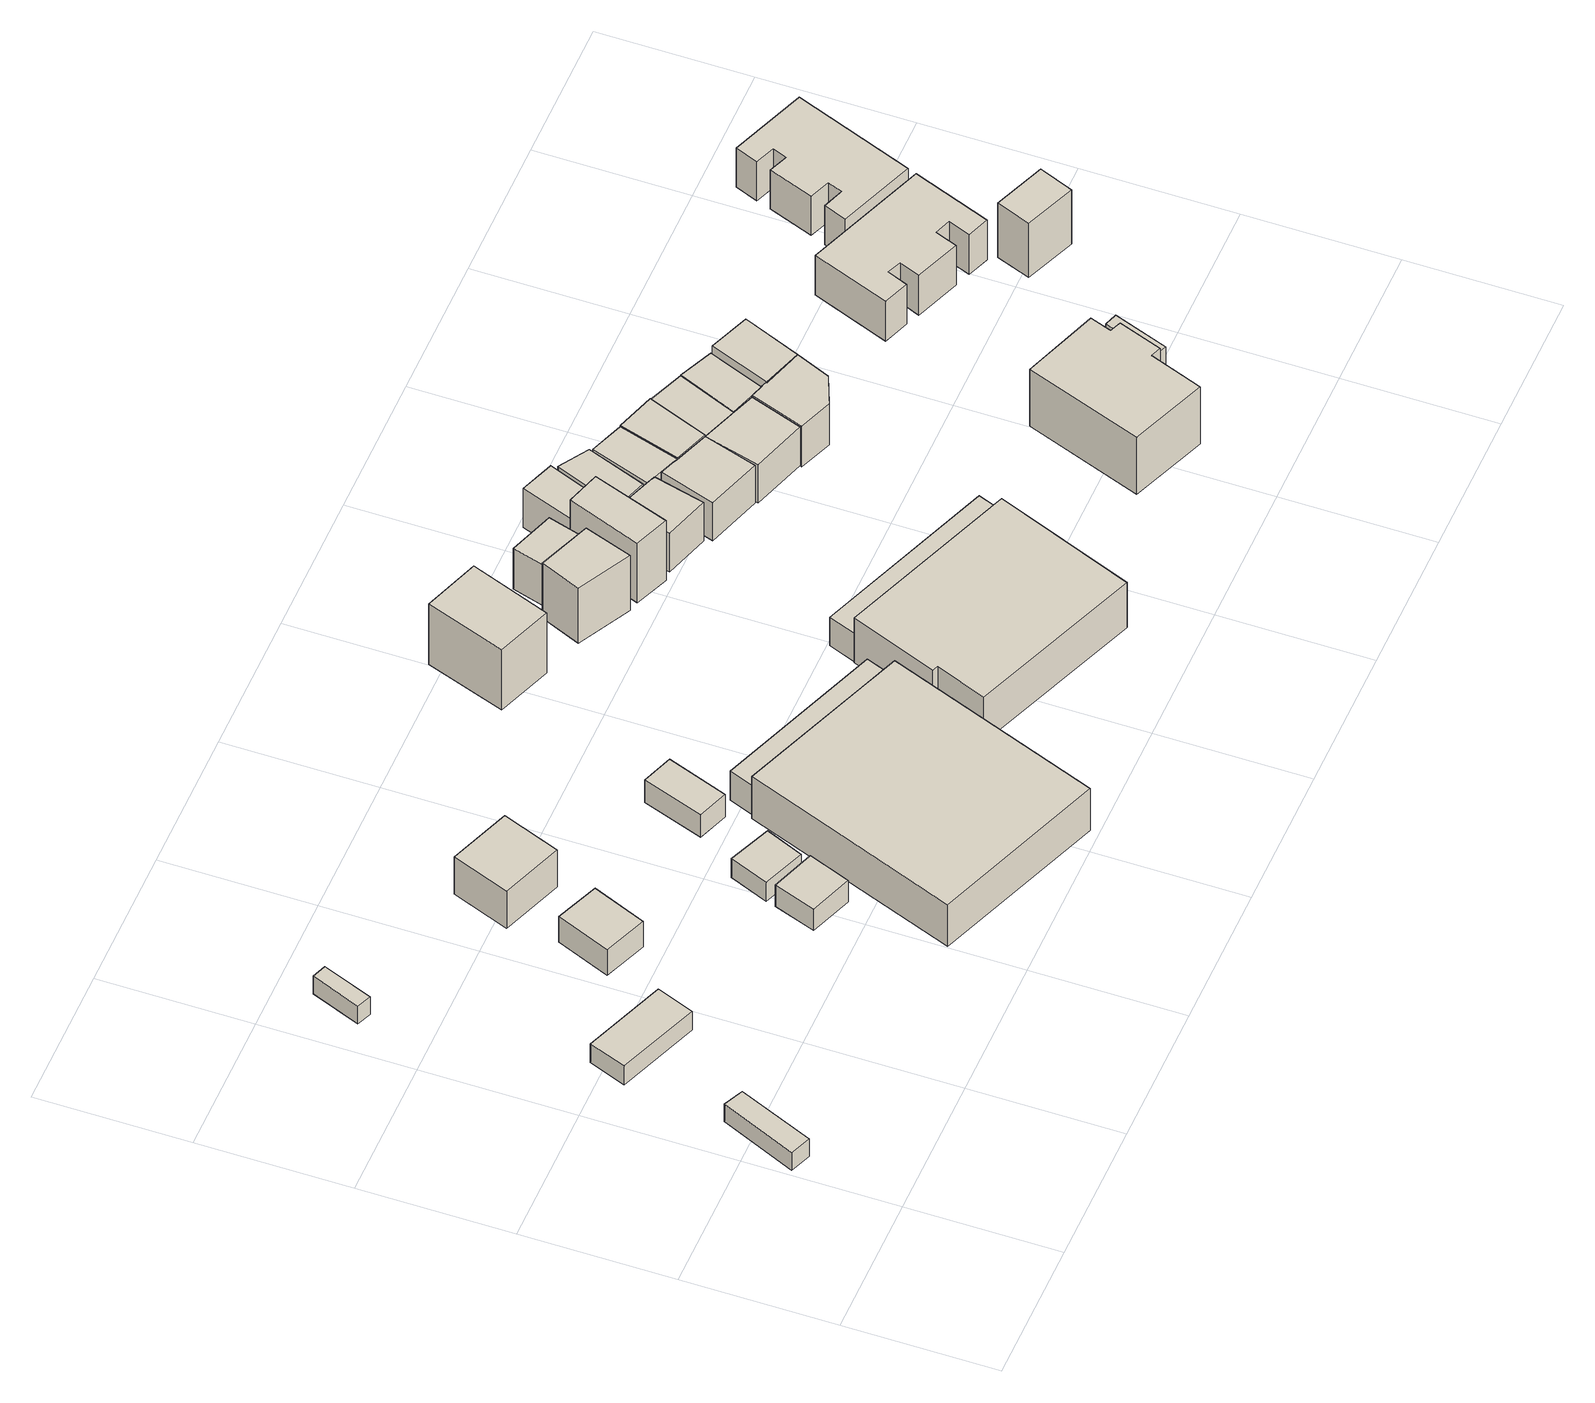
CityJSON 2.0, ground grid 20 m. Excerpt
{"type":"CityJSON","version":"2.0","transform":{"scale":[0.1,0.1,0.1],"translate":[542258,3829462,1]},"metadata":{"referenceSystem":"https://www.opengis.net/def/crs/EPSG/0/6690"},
"CityObjects":{
"building1":{"type":"Building","attributes":{"class":"3003","BuildingDetailAttribute.specifiedBuildingCoverageRate":0.6,"BuildingDetailAttribute.surveyYear":2017,"BuildingRiverFloodingRiskAttribute.description":"2","BuildingRiverFloodingRiskAttribute.rank":"2","BuildingRiverFloodingRiskAttribute.depth":1.01,"BuildingRiverFloodingRiskAttribute.adminType":"1","BuildingRiverFloodingRiskAttribute.scale":"1","BuildingRiverFloodingRiskAttribute.duration":49.3,"BuildingTsunamiRiskAttribute.description":"1","BuildingTsunamiRiskAttribute.rank":"1","BuildingTsunamiRiskAttribute.depth":0.39,"BuildingHighTideRiskAttribute.description":"1","BuildingHighTideRiskAttribute.rank":"3","BuildingHighTideRiskAttribute.depth":3.99,"BuildingIDAttribute.prefecture":"27","BuildingIDAttribute.city":"27125"},"geometry":[{"type":"Solid","lod":"1","boundaries":[[[[0,1,2,3]],[[2,4,5,3]],[[1,6,4,2]],[[0,7,6,1]],[[3,5,7,0]],[[4,6,7,5]]]]}]},
"building2":{"type":"Building","attributes":{"class":"3003","measuredHeight":3.2,"BuildingDetailAttribute.specifiedBuildingCoverageRate":0.6,"BuildingDetailAttribute.surveyYear":2017,"BuildingRiverFloodingRiskAttribute.description":"2","BuildingRiverFloodingRiskAttribute.rank":"2","BuildingRiverFloodingRiskAttribute.depth":1.02,"BuildingRiverFloodingRiskAttribute.adminType":"1","BuildingRiverFloodingRiskAttribute.scale":"1","BuildingRiverFloodingRiskAttribute.duration":51.95,"BuildingTsunamiRiskAttribute.description":"1","BuildingTsunamiRiskAttribute.rank":"2","BuildingTsunamiRiskAttribute.depth":0.5,"BuildingHighTideRiskAttribute.description":"1","BuildingHighTideRiskAttribute.rank":"3","BuildingHighTideRiskAttribute.depth":4.14,"BuildingIDAttribute.prefecture":"27","BuildingIDAttribute.city":"27125"},"geometry":[{"type":"Solid","lod":"1","boundaries":[[[[8,9,10,11]],[[10,12,13,11]],[[9,14,12,10]],[[8,15,14,9]],[[11,13,15,8]],[[12,14,15,13]]]]}]},
"building3":{"type":"Building","attributes":{"class":"3001","BuildingDetailAttribute.specifiedBuildingCoverageRate":0.6,"BuildingDetailAttribute.surveyYear":2017,"BuildingRiverFloodingRiskAttribute.description":"2","BuildingRiverFloodingRiskAttribute.rank":"2","BuildingRiverFloodingRiskAttribute.depth":1.21,"BuildingRiverFloodingRiskAttribute.adminType":"1","BuildingRiverFloodingRiskAttribute.scale":"1","BuildingRiverFloodingRiskAttribute.duration":70.08,"BuildingTsunamiRiskAttribute.description":"1","BuildingTsunamiRiskAttribute.rank":"2","BuildingTsunamiRiskAttribute.depth":0.98,"BuildingHighTideRiskAttribute.description":"1","BuildingHighTideRiskAttribute.rank":"3","BuildingHighTideRiskAttribute.depth":4.62,"BuildingIDAttribute.prefecture":"27","BuildingIDAttribute.city":"27125"},"geometry":[{"type":"Solid","lod":"1","boundaries":[[[[16,17,18,19]],[[18,20,21,19]],[[17,22,20,18]],[[16,23,22,17]],[[19,21,23,16]],[[20,22,23,21]]]]}]},
"building4":{"type":"Building","attributes":{"class":"3001","measuredHeight":4.3,"BuildingDetailAttribute.specifiedBuildingCoverageRate":0.6,"BuildingDetailAttribute.surveyYear":2017,"BuildingRiverFloodingRiskAttribute.description":"2","BuildingRiverFloodingRiskAttribute.rank":"2","BuildingRiverFloodingRiskAttribute.depth":1.12,"BuildingRiverFloodingRiskAttribute.adminType":"1","BuildingRiverFloodingRiskAttribute.scale":"1","BuildingRiverFloodingRiskAttribute.duration":51.95,"BuildingTsunamiRiskAttribute.description":"1","BuildingTsunamiRiskAttribute.rank":"2","BuildingTsunamiRiskAttribute.depth":0.67,"BuildingHighTideRiskAttribute.description":"1","BuildingHighTideRiskAttribute.rank":"3","BuildingHighTideRiskAttribute.depth":4.35,"BuildingIDAttribute.prefecture":"27","BuildingIDAttribute.city":"27125"},"geometry":[{"type":"Solid","lod":"1","boundaries":[[[[24,25,26,27]],[[26,28,29,27]],[[25,30,28,26]],[[24,31,30,25]],[[27,29,31,24]],[[28,30,31,29]]]]}]},
"building5":{"type":"Building","attributes":{"計測周辺長":34.59,"1/2500図郭":94,"区名":"住之江区","町丁目名称":"新北島８丁目","街区番号":2,"class":"3001","usage":"431","measuredHeight":6.4,"storeysAboveGround":2,"BuildingDetailAttribute.buildingRoofEdgeArea":74.61,"BuildingDetailAttribute.buildingStructureType":"610","BuildingDetailAttribute.buildingStructureOrgType":"2","BuildingDetailAttribute.detailedUsage":"1740","BuildingDetailAttribute.specifiedBuildingCoverageRate":0.6,"BuildingDetailAttribute.surveyYear":2017,"BuildingRiverFloodingRiskAttribute.description":"2","BuildingRiverFloodingRiskAttribute.rank":"2","BuildingRiverFloodingRiskAttribute.depth":1.11,"BuildingRiverFloodingRiskAttribute.adminType":"1","BuildingRiverFloodingRiskAttribute.scale":"1","BuildingRiverFloodingRiskAttribute.duration":70.08,"BuildingTsunamiRiskAttribute.description":"1","BuildingTsunamiRiskAttribute.rank":"2","BuildingTsunamiRiskAttribute.depth":0.99,"BuildingHighTideRiskAttribute.description":"1","BuildingHighTideRiskAttribute.rank":"3","BuildingHighTideRiskAttribute.depth":4.67,"BuildingIDAttribute.prefecture":"27","BuildingIDAttribute.city":"27125"},"geometry":[{"type":"Solid","lod":"1","boundaries":[[[[32,33,34,35]],[[34,36,37,35]],[[33,38,36,34]],[[32,39,38,33]],[[35,37,39,32]],[[36,38,39,37]]]]}]},
"building6":{"type":"Building","attributes":{"class":"3001","measuredHeight":3.6,"BuildingDetailAttribute.specifiedBuildingCoverageRate":0.6,"BuildingDetailAttribute.surveyYear":2017,"BuildingRiverFloodingRiskAttribute.description":"2","BuildingRiverFloodingRiskAttribute.rank":"2","BuildingRiverFloodingRiskAttribute.depth":0.941,"BuildingRiverFloodingRiskAttribute.adminType":"1","BuildingRiverFloodingRiskAttribute.scale":"1","BuildingRiverFloodingRiskAttribute.duration":48.25,"BuildingTsunamiRiskAttribute.description":"1","BuildingTsunamiRiskAttribute.rank":"1","BuildingTsunamiRiskAttribute.depth":0.36,"BuildingHighTideRiskAttribute.description":"1","BuildingHighTideRiskAttribute.rank":"3","BuildingHighTideRiskAttribute.depth":4.09,"BuildingIDAttribute.prefecture":"27","BuildingIDAttribute.city":"27125"},"geometry":[{"type":"Solid","lod":"1","boundaries":[[[[40,41,42,43]],[[42,44,45,43]],[[41,46,44,42]],[[40,47,46,41]],[[43,45,47,40]],[[44,46,47,45]]]]}]},
"building7":{"type":"Building","attributes":{"class":"3001","measuredHeight":3.2,"BuildingDetailAttribute.specifiedBuildingCoverageRate":0.6,"BuildingDetailAttribute.surveyYear":2017,"BuildingRiverFloodingRiskAttribute.description":"2","BuildingRiverFloodingRiskAttribute.rank":"2","BuildingRiverFloodingRiskAttribute.depth":0.941,"BuildingRiverFloodingRiskAttribute.adminType":"1","BuildingRiverFloodingRiskAttribute.scale":"1","BuildingRiverFloodingRiskAttribute.duration":48.25,"BuildingTsunamiRiskAttribute.description":"1","BuildingTsunamiRiskAttribute.rank":"2","BuildingTsunamiRiskAttribute.depth":0.51,"BuildingHighTideRiskAttribute.description":"1","BuildingHighTideRiskAttribute.rank":"3","BuildingHighTideRiskAttribute.depth":4.23,"BuildingIDAttribute.prefecture":"27","BuildingIDAttribute.city":"27125"},"geometry":[{"type":"Solid","lod":"1","boundaries":[[[[48,49,50,51]],[[50,52,53,51]],[[49,54,52,50]],[[48,55,54,49]],[[51,53,55,48]],[[52,54,55,53]]]]}]},
"building8":{"type":"Building","attributes":{"class":"3001","measuredHeight":7.2,"BuildingDetailAttribute.specifiedBuildingCoverageRate":0.6,"BuildingDetailAttribute.surveyYear":2017,"BuildingRiverFloodingRiskAttribute.description":"2","BuildingRiverFloodingRiskAttribute.rank":"2","BuildingRiverFloodingRiskAttribute.depth":1.04,"BuildingRiverFloodingRiskAttribute.adminType":"1","BuildingRiverFloodingRiskAttribute.scale":"1","BuildingRiverFloodingRiskAttribute.duration":48.25,"BuildingTsunamiRiskAttribute.description":"1","BuildingTsunamiRiskAttribute.rank":"2","BuildingTsunamiRiskAttribute.depth":0.61,"BuildingHighTideRiskAttribute.description":"1","BuildingHighTideRiskAttribute.rank":"3","BuildingHighTideRiskAttribute.depth":4.35,"BuildingIDAttribute.prefecture":"27","BuildingIDAttribute.city":"27125"},"geometry":[{"type":"Solid","lod":"1","boundaries":[[[[56,57,58,59,60,61]],[[60,62,63,61]],[[59,64,62,60]],[[58,65,64,59]],[[57,66,65,58]],[[56,67,66,57]],[[61,63,67,56]],[[62,64,65,66,67,63]]]]}]},
"building9":{"type":"Building","attributes":{"計測周辺長":27.54,"1/2500図郭":94,"区名":"住之江区","町丁目名称":"新北島８丁目","街区番号":2,"class":"3001","usage":"431","measuredHeight":3.8,"storeysAboveGround":1,"BuildingDetailAttribute.buildingRoofEdgeArea":44.25,"BuildingDetailAttribute.buildingStructureType":"610","BuildingDetailAttribute.buildingStructureOrgType":"2","BuildingDetailAttribute.detailedUsage":"1740","BuildingDetailAttribute.specifiedBuildingCoverageRate":0.6,"BuildingDetailAttribute.surveyYear":2017,"BuildingRiverFloodingRiskAttribute.description":"2","BuildingRiverFloodingRiskAttribute.rank":"2","BuildingRiverFloodingRiskAttribute.depth":1.05,"BuildingRiverFloodingRiskAttribute.adminType":"1","BuildingRiverFloodingRiskAttribute.scale":"1","BuildingRiverFloodingRiskAttribute.duration":55.45,"BuildingTsunamiRiskAttribute.description":"1","BuildingTsunamiRiskAttribute.rank":"2","BuildingTsunamiRiskAttribute.depth":0.56,"BuildingHighTideRiskAttribute.description":"1","BuildingHighTideRiskAttribute.rank":"3","BuildingHighTideRiskAttribute.depth":4.29,"BuildingIDAttribute.prefecture":"27","BuildingIDAttribute.city":"27125"},"geometry":[{"type":"Solid","lod":"1","boundaries":[[[[68,69,70,71]],[[70,72,73,71]],[[69,74,72,70]],[[68,75,74,69]],[[71,73,75,68]],[[72,74,75,73]]]]}]},
"building10":{"type":"Building","attributes":{"計測周辺長":55.35,"1/2500図郭":94,"区名":"住之江区","町丁目名称":"新北島８丁目","街区番号":2,"class":"3003","usage":"454","measuredHeight":5,"BuildingDetailAttribute.buildingRoofEdgeArea":92.56,"BuildingDetailAttribute.detailedUsage":"1920","BuildingDetailAttribute.specifiedBuildingCoverageRate":0.6,"BuildingDetailAttribute.surveyYear":2017,"BuildingRiverFloodingRiskAttribute.description":"2","BuildingRiverFloodingRiskAttribute.rank":"2","BuildingRiverFloodingRiskAttribute.depth":1.17,"BuildingRiverFloodingRiskAttribute.adminType":"1","BuildingRiverFloodingRiskAttribute.scale":"1","BuildingRiverFloodingRiskAttribute.duration":54.42,"BuildingTsunamiRiskAttribute.description":"1","BuildingTsunamiRiskAttribute.rank":"2","BuildingTsunamiRiskAttribute.depth":0.7,"BuildingHighTideRiskAttribute.description":"1","BuildingHighTideRiskAttribute.rank":"3","BuildingHighTideRiskAttribute.depth":4.45,"BuildingIDAttribute.prefecture":"27","BuildingIDAttribute.city":"27125"},"geometry":[{"type":"Solid","lod":"1","boundaries":[[[[76,77,78,79,80]],[[79,81,82,80]],[[78,83,81,79]],[[77,84,83,78]],[[76,85,84,77]],[[80,82,85,76]],[[81,83,84,85,82]]]]}]},
"building11":{"type":"Building","attributes":{"計測周辺長":38.13,"1/2500図郭":94,"区名":"住之江区","町丁目名称":"新北島８丁目","街区番号":1,"class":"3001","usage":"413","measuredHeight":10.2,"storeysAboveGround":3,"BuildingDetailAttribute.buildingRoofEdgeArea":88.09,"BuildingDetailAttribute.buildingStructureType":"610","BuildingDetailAttribute.buildingStructureOrgType":"2","BuildingDetailAttribute.detailedUsage":"1150","BuildingDetailAttribute.specifiedBuildingCoverageRate":0.6,"BuildingDetailAttribute.surveyYear":2017,"BuildingRiverFloodingRiskAttribute.description":"2","BuildingRiverFloodingRiskAttribute.rank":"2","BuildingRiverFloodingRiskAttribute.depth":1.55,"BuildingRiverFloodingRiskAttribute.adminType":"1","BuildingRiverFloodingRiskAttribute.scale":"1","BuildingRiverFloodingRiskAttribute.duration":68,"BuildingTsunamiRiskAttribute.description":"1","BuildingTsunamiRiskAttribute.rank":"2","BuildingTsunamiRiskAttribute.depth":1.08,"BuildingHighTideRiskAttribute.description":"1","BuildingHighTideRiskAttribute.rank":"3","BuildingHighTideRiskAttribute.depth":4.81,"BuildingIDAttribute.prefecture":"27","BuildingIDAttribute.city":"27125"},"geometry":[{"type":"Solid","lod":"1","boundaries":[[[[86,87,88,89]],[[88,90,91,89]],[[87,92,90,88]],[[86,93,92,87]],[[89,91,93,86]],[[90,92,93,91]]]]}]},
"building12":{"type":"Building","attributes":{"class":"3001","measuredHeight":7.6,"BuildingDetailAttribute.specifiedBuildingCoverageRate":0.6,"BuildingDetailAttribute.surveyYear":2017,"BuildingRiverFloodingRiskAttribute.description":"2","BuildingRiverFloodingRiskAttribute.rank":"2","BuildingRiverFloodingRiskAttribute.depth":1.07,"BuildingRiverFloodingRiskAttribute.adminType":"1","BuildingRiverFloodingRiskAttribute.scale":"1","BuildingRiverFloodingRiskAttribute.duration":54.42,"BuildingTsunamiRiskAttribute.description":"1","BuildingTsunamiRiskAttribute.rank":"2","BuildingTsunamiRiskAttribute.depth":0.53,"BuildingHighTideRiskAttribute.description":"1","BuildingHighTideRiskAttribute.rank":"3","BuildingHighTideRiskAttribute.depth":4.33,"BuildingIDAttribute.prefecture":"27","BuildingIDAttribute.city":"27125"},"geometry":[{"type":"Solid","lod":"1","boundaries":[[[[94,95,96,97,98,99]],[[98,100,101,99]],[[97,102,100,98]],[[96,103,102,97]],[[95,104,103,96]],[[94,105,104,95]],[[99,101,105,94]],[[100,102,103,104,105,101]]]]}]},
"building13":{"type":"Building","attributes":{"計測周辺長":27.82,"1/2500図郭":94,"区名":"住之江区","町丁目名称":"新北島８丁目","街区番号":1,"class":"3001","usage":"413","measuredHeight":9.3,"storeysAboveGround":2,"BuildingDetailAttribute.buildingRoofEdgeArea":47.56,"BuildingDetailAttribute.buildingStructureType":"601","BuildingDetailAttribute.buildingStructureOrgType":"1","BuildingDetailAttribute.detailedUsage":"1150","BuildingDetailAttribute.specifiedBuildingCoverageRate":0.6,"BuildingDetailAttribute.surveyYear":2017,"BuildingRiverFloodingRiskAttribute.description":"2","BuildingRiverFloodingRiskAttribute.rank":"2","BuildingRiverFloodingRiskAttribute.depth":1.55,"BuildingRiverFloodingRiskAttribute.adminType":"1","BuildingRiverFloodingRiskAttribute.scale":"1","BuildingRiverFloodingRiskAttribute.duration":68,"BuildingTsunamiRiskAttribute.description":"1","BuildingTsunamiRiskAttribute.rank":"2","BuildingTsunamiRiskAttribute.depth":1.02,"BuildingHighTideRiskAttribute.description":"1","BuildingHighTideRiskAttribute.rank":"3","BuildingHighTideRiskAttribute.depth":4.77,"BuildingIDAttribute.prefecture":"27","BuildingIDAttribute.city":"27125"},"geometry":[{"type":"Solid","lod":"1","boundaries":[[[[106,107,108,109]],[[108,110,111,109]],[[107,112,110,108]],[[106,113,112,107]],[[109,111,113,106]],[[110,112,113,111]]]]}]},
"building14":{"type":"Building","attributes":{"計測周辺長":22.78,"1/2500図郭":94,"区名":"住之江区","町丁目名称":"新北島８丁目","街区番号":1,"class":"3001","usage":"411","measuredHeight":6.9,"storeysAboveGround":2,"BuildingDetailAttribute.buildingRoofEdgeArea":31.88,"BuildingDetailAttribute.buildingStructureType":"601","BuildingDetailAttribute.buildingStructureOrgType":"1","BuildingDetailAttribute.detailedUsage":"1110","BuildingDetailAttribute.specifiedBuildingCoverageRate":0.6,"BuildingDetailAttribute.surveyYear":2017,"BuildingRiverFloodingRiskAttribute.description":"2","BuildingRiverFloodingRiskAttribute.rank":"2","BuildingRiverFloodingRiskAttribute.depth":1.25,"BuildingRiverFloodingRiskAttribute.adminType":"1","BuildingRiverFloodingRiskAttribute.scale":"1","BuildingRiverFloodingRiskAttribute.duration":68,"BuildingTsunamiRiskAttribute.description":"1","BuildingTsunamiRiskAttribute.rank":"2","BuildingTsunamiRiskAttribute.depth":0.87,"BuildingHighTideRiskAttribute.description":"1","BuildingHighTideRiskAttribute.rank":"3","BuildingHighTideRiskAttribute.depth":4.62,"BuildingIDAttribute.prefecture":"27","BuildingIDAttribute.city":"27125"},"geometry":[{"type":"Solid","lod":"1","boundaries":[[[[114,115,116,117]],[[116,118,119,117]],[[115,120,118,116]],[[114,121,120,115]],[[117,119,121,114]],[[118,120,121,119]]]]}]},
"building15":{"type":"Building","attributes":{"class":"3003","measuredHeight":4.8,"BuildingDetailAttribute.specifiedBuildingCoverageRate":0.6,"BuildingDetailAttribute.surveyYear":2017,"BuildingRiverFloodingRiskAttribute.description":"2","BuildingRiverFloodingRiskAttribute.rank":"2","BuildingRiverFloodingRiskAttribute.depth":1.68,"BuildingRiverFloodingRiskAttribute.adminType":"1","BuildingRiverFloodingRiskAttribute.scale":"1","BuildingRiverFloodingRiskAttribute.duration":74.35,"BuildingTsunamiRiskAttribute.description":"1","BuildingTsunamiRiskAttribute.rank":"2","BuildingTsunamiRiskAttribute.depth":0.66,"BuildingHighTideRiskAttribute.description":"1","BuildingHighTideRiskAttribute.rank":"3","BuildingHighTideRiskAttribute.depth":4.45,"BuildingIDAttribute.prefecture":"27","BuildingIDAttribute.city":"27125"},"geometry":[{"type":"Solid","lod":"1","boundaries":[[[[122,123,124,125]],[[124,126,127,125]],[[123,128,126,124]],[[122,129,128,123]],[[125,127,129,122]],[[126,128,129,127]]]]}]},
"building16":{"type":"Building","attributes":{"計測周辺長":30.55,"1/2500図郭":94,"区名":"住之江区","町丁目名称":"新北島８丁目","街区番号":1,"class":"3001","usage":"411","measuredHeight":10,"storeysAboveGround":3,"BuildingDetailAttribute.buildingRoofEdgeArea":50.16,"BuildingDetailAttribute.buildingStructureType":"601","BuildingDetailAttribute.buildingStructureOrgType":"1","BuildingDetailAttribute.detailedUsage":"1110","BuildingDetailAttribute.specifiedBuildingCoverageRate":0.6,"BuildingDetailAttribute.surveyYear":2017,"BuildingRiverFloodingRiskAttribute.description":"2","BuildingRiverFloodingRiskAttribute.rank":"2","BuildingRiverFloodingRiskAttribute.depth":1.35,"BuildingRiverFloodingRiskAttribute.adminType":"1","BuildingRiverFloodingRiskAttribute.scale":"1","BuildingRiverFloodingRiskAttribute.duration":68,"BuildingTsunamiRiskAttribute.description":"1","BuildingTsunamiRiskAttribute.rank":"2","BuildingTsunamiRiskAttribute.depth":1.02,"BuildingHighTideRiskAttribute.description":"1","BuildingHighTideRiskAttribute.rank":"3","BuildingHighTideRiskAttribute.depth":4.77,"BuildingIDAttribute.prefecture":"27","BuildingIDAttribute.city":"27125"},"geometry":[{"type":"Solid","lod":"1","boundaries":[[[[130,131,132,133]],[[132,134,135,133]],[[131,136,134,132]],[[130,137,136,131]],[[133,135,137,130]],[[134,136,137,135]]]]}]},
"building17":{"type":"Building","attributes":{"計測周辺長":26.87,"1/2500図郭":94,"区名":"住之江区","町丁目名称":"新北島８丁目","街区番号":1,"class":"3001","usage":"411","measuredHeight":6.5,"storeysAboveGround":2,"BuildingDetailAttribute.buildingRoofEdgeArea":44.91,"BuildingDetailAttribute.buildingStructureType":"601","BuildingDetailAttribute.buildingStructureOrgType":"1","BuildingDetailAttribute.detailedUsage":"1110","BuildingDetailAttribute.specifiedBuildingCoverageRate":0.6,"BuildingDetailAttribute.surveyYear":2017,"BuildingRiverFloodingRiskAttribute.description":"2","BuildingRiverFloodingRiskAttribute.rank":"2","BuildingRiverFloodingRiskAttribute.depth":1.55,"BuildingRiverFloodingRiskAttribute.adminType":"1","BuildingRiverFloodingRiskAttribute.scale":"1","BuildingRiverFloodingRiskAttribute.duration":68,"BuildingTsunamiRiskAttribute.description":"1","BuildingTsunamiRiskAttribute.rank":"2","BuildingTsunamiRiskAttribute.depth":0.95,"BuildingHighTideRiskAttribute.description":"1","BuildingHighTideRiskAttribute.rank":"3","BuildingHighTideRiskAttribute.depth":4.72,"BuildingIDAttribute.prefecture":"27","BuildingIDAttribute.city":"27125"},"geometry":[{"type":"Solid","lod":"1","boundaries":[[[[138,139,140,141,142]],[[141,143,144,142]],[[140,145,143,141]],[[139,146,145,140]],[[138,147,146,139]],[[142,144,147,138]],[[143,145,146,147,144]]]]}]},
"building18":{"type":"Building","attributes":{"計測周辺長":23.73,"1/2500図郭":94,"区名":"住之江区","町丁目名称":"新北島８丁目","街区番号":1,"class":"3001","usage":"411","measuredHeight":6.6,"storeysAboveGround":2,"BuildingDetailAttribute.buildingRoofEdgeArea":33.88,"BuildingDetailAttribute.buildingStructureType":"601","BuildingDetailAttribute.buildingStructureOrgType":"1","BuildingDetailAttribute.detailedUsage":"1110","BuildingDetailAttribute.specifiedBuildingCoverageRate":0.6,"BuildingDetailAttribute.surveyYear":2017,"BuildingRiverFloodingRiskAttribute.description":"2","BuildingRiverFloodingRiskAttribute.rank":"2","BuildingRiverFloodingRiskAttribute.depth":1.25,"BuildingRiverFloodingRiskAttribute.adminType":"1","BuildingRiverFloodingRiskAttribute.scale":"1","BuildingRiverFloodingRiskAttribute.duration":68,"BuildingTsunamiRiskAttribute.description":"1","BuildingTsunamiRiskAttribute.rank":"2","BuildingTsunamiRiskAttribute.depth":0.82,"BuildingHighTideRiskAttribute.description":"1","BuildingHighTideRiskAttribute.rank":"3","BuildingHighTideRiskAttribute.depth":4.59,"BuildingIDAttribute.prefecture":"27","BuildingIDAttribute.city":"27125"},"geometry":[{"type":"Solid","lod":"1","boundaries":[[[[148,149,150,151]],[[150,152,153,151]],[[149,154,152,150]],[[148,155,154,149]],[[151,153,155,148]],[[152,154,155,153]]]]}]},
"building19":{"type":"Building","attributes":{"計測周辺長":26.75,"1/2500図郭":94,"区名":"住之江区","町丁目名称":"新北島８丁目","街区番号":1,"class":"3001","usage":"411","measuredHeight":6.6,"storeysAboveGround":2,"BuildingDetailAttribute.buildingRoofEdgeArea":39.5,"BuildingDetailAttribute.buildingStructureType":"601","BuildingDetailAttribute.buildingStructureOrgType":"1","BuildingDetailAttribute.detailedUsage":"1110","BuildingDetailAttribute.specifiedBuildingCoverageRate":0.6,"BuildingDetailAttribute.surveyYear":2017,"BuildingRiverFloodingRiskAttribute.description":"2","BuildingRiverFloodingRiskAttribute.rank":"2","BuildingRiverFloodingRiskAttribute.depth":1.25,"BuildingRiverFloodingRiskAttribute.adminType":"1","BuildingRiverFloodingRiskAttribute.scale":"1","BuildingRiverFloodingRiskAttribute.duration":68,"BuildingTsunamiRiskAttribute.description":"1","BuildingTsunamiRiskAttribute.rank":"2","BuildingTsunamiRiskAttribute.depth":0.82,"BuildingHighTideRiskAttribute.description":"1","BuildingHighTideRiskAttribute.rank":"3","BuildingHighTideRiskAttribute.depth":4.59,"BuildingIDAttribute.prefecture":"27","BuildingIDAttribute.city":"27125"},"geometry":[{"type":"Solid","lod":"1","boundaries":[[[[156,157,158,159]],[[158,160,161,159]],[[157,162,160,158]],[[156,163,162,157]],[[159,161,163,156]],[[160,162,163,161]]]]}]},
"building20":{"type":"Building","attributes":{"計測周辺長":30.22,"1/2500図郭":94,"区名":"住之江区","町丁目名称":"新北島８丁目","街区番号":1,"class":"3001","usage":"413","measuredHeight":6.5,"storeysAboveGround":2,"BuildingDetailAttribute.buildingRoofEdgeArea":56.98,"BuildingDetailAttribute.buildingStructureType":"601","BuildingDetailAttribute.buildingStructureOrgType":"1","BuildingDetailAttribute.detailedUsage":"1150","BuildingDetailAttribute.specifiedBuildingCoverageRate":0.6,"BuildingDetailAttribute.surveyYear":2017,"BuildingRiverFloodingRiskAttribute.description":"2","BuildingRiverFloodingRiskAttribute.rank":"2","BuildingRiverFloodingRiskAttribute.depth":1.25,"BuildingRiverFloodingRiskAttribute.adminType":"1","BuildingRiverFloodingRiskAttribute.scale":"1","BuildingRiverFloodingRiskAttribute.duration":62.55,"BuildingTsunamiRiskAttribute.description":"1","BuildingTsunamiRiskAttribute.rank":"2","BuildingTsunamiRiskAttribute.depth":0.98,"BuildingHighTideRiskAttribute.description":"1","BuildingHighTideRiskAttribute.rank":"3","BuildingHighTideRiskAttribute.depth":4.76,"BuildingIDAttribute.prefecture":"27","BuildingIDAttribute.city":"27125"},"geometry":[{"type":"Solid","lod":"1","boundaries":[[[[164,165,166,167,168,169]],[[168,170,171,169]],[[167,172,170,168]],[[166,173,172,167]],[[165,174,173,166]],[[164,175,174,165]],[[169,171,175,164]],[[170,172,173,174,175,171]]]]}]},
"building21":{"type":"Building","attributes":{"計測周辺長":26.62,"1/2500図郭":94,"区名":"住之江区","町丁目名称":"新北島８丁目","街区番号":1,"class":"3001","usage":"411","measuredHeight":6.4,"storeysAboveGround":2,"BuildingDetailAttribute.buildingRoofEdgeArea":41.42,"BuildingDetailAttribute.buildingStructureType":"601","BuildingDetailAttribute.buildingStructureOrgType":"1","BuildingDetailAttribute.detailedUsage":"1110","BuildingDetailAttribute.specifiedBuildingCoverageRate":0.6,"BuildingDetailAttribute.surveyYear":2017,"BuildingRiverFloodingRiskAttribute.description":"2","BuildingRiverFloodingRiskAttribute.rank":"2","BuildingRiverFloodingRiskAttribute.depth":1.35,"BuildingRiverFloodingRiskAttribute.adminType":"1","BuildingRiverFloodingRiskAttribute.scale":"1","BuildingRiverFloodingRiskAttribute.duration":62.55,"BuildingTsunamiRiskAttribute.description":"1","BuildingTsunamiRiskAttribute.rank":"2","BuildingTsunamiRiskAttribute.depth":0.92,"BuildingHighTideRiskAttribute.description":"1","BuildingHighTideRiskAttribute.rank":"3","BuildingHighTideRiskAttribute.depth":4.7,"BuildingIDAttribute.prefecture":"27","BuildingIDAttribute.city":"27125"},"geometry":[{"type":"Solid","lod":"1","boundaries":[[[[176,169,177,178,179,180,181,182]],[[181,183,184,182]],[[180,185,183,181]],[[179,144,185,180]],[[178,186,144,179]],[[177,147,186,178]],[[169,171,147,177]],[[176,187,171,169]],[[182,184,187,176]],[[183,185,144,186,147,171,187,184]]]]}]},
"building22":{"type":"Building","attributes":{"計測周辺長":27.38,"1/2500図郭":94,"区名":"住之江区","町丁目名称":"新北島８丁目","街区番号":1,"class":"3001","usage":"411","measuredHeight":6.6,"storeysAboveGround":2,"BuildingDetailAttribute.buildingRoofEdgeArea":44.03,"BuildingDetailAttribute.buildingStructureType":"601","BuildingDetailAttribute.buildingStructureOrgType":"1","BuildingDetailAttribute.detailedUsage":"1110","BuildingDetailAttribute.specifiedBuildingCoverageRate":0.6,"BuildingDetailAttribute.surveyYear":2017,"BuildingRiverFloodingRiskAttribute.description":"2","BuildingRiverFloodingRiskAttribute.rank":"2","BuildingRiverFloodingRiskAttribute.depth":1.15,"BuildingRiverFloodingRiskAttribute.adminType":"1","BuildingRiverFloodingRiskAttribute.scale":"1","BuildingRiverFloodingRiskAttribute.duration":62.55,"BuildingTsunamiRiskAttribute.description":"1","BuildingTsunamiRiskAttribute.rank":"2","BuildingTsunamiRiskAttribute.depth":0.98,"BuildingHighTideRiskAttribute.description":"1","BuildingHighTideRiskAttribute.rank":"3","BuildingHighTideRiskAttribute.depth":4.76,"BuildingIDAttribute.prefecture":"27","BuildingIDAttribute.city":"27125"},"geometry":[{"type":"Solid","lod":"1","boundaries":[[[[165,176,182,188]],[[182,189,190,188]],[[176,191,189,182]],[[165,192,191,176]],[[188,190,192,165]],[[189,191,192,190]]]]}]},
"building23":{"type":"Building","attributes":{"計測周辺長":34.67,"1/2500図郭":94,"区名":"住之江区","町丁目名称":"新北島８丁目","街区番号":1,"class":"3001","usage":"411","measuredHeight":6.5,"storeysAboveGround":2,"BuildingDetailAttribute.buildingRoofEdgeArea":59.55,"BuildingDetailAttribute.buildingStructureType":"601","BuildingDetailAttribute.buildingStructureOrgType":"1","BuildingDetailAttribute.detailedUsage":"1110","BuildingDetailAttribute.specifiedBuildingCoverageRate":0.6,"BuildingDetailAttribute.surveyYear":2017,"BuildingRiverFloodingRiskAttribute.description":"2","BuildingRiverFloodingRiskAttribute.rank":"2","BuildingRiverFloodingRiskAttribute.depth":1.37,"BuildingRiverFloodingRiskAttribute.adminType":"1","BuildingRiverFloodingRiskAttribute.scale":"1","BuildingRiverFloodingRiskAttribute.duration":76.88,"BuildingTsunamiRiskAttribute.description":"1","BuildingTsunamiRiskAttribute.rank":"2","BuildingTsunamiRiskAttribute.depth":1.05,"BuildingHighTideRiskAttribute.description":"1","BuildingHighTideRiskAttribute.rank":"3","BuildingHighTideRiskAttribute.depth":4.83,"BuildingIDAttribute.prefecture":"27","BuildingIDAttribute.city":"27125"},"geometry":[{"type":"Solid","lod":"1","boundaries":[[[[193,194,195,196,197]],[[196,198,174,197]],[[195,199,198,196]],[[194,200,199,195]],[[193,201,200,194]],[[197,174,201,193]],[[198,199,200,201,174]]]]}]},
"building24":{"type":"Building","attributes":{"計測周辺長":27.18,"1/2500図郭":94,"区名":"住之江区","町丁目名称":"新北島８丁目","街区番号":1,"class":"3001","usage":"411","measuredHeight":6.5,"storeysAboveGround":2,"BuildingDetailAttribute.buildingRoofEdgeArea":43.3,"BuildingDetailAttribute.buildingStructureType":"601","BuildingDetailAttribute.buildingStructureOrgType":"1","BuildingDetailAttribute.detailedUsage":"1110","BuildingDetailAttribute.specifiedBuildingCoverageRate":0.6,"BuildingDetailAttribute.surveyYear":2017,"BuildingRiverFloodingRiskAttribute.description":"2","BuildingRiverFloodingRiskAttribute.rank":"2","BuildingRiverFloodingRiskAttribute.depth":1.35,"BuildingRiverFloodingRiskAttribute.adminType":"1","BuildingRiverFloodingRiskAttribute.scale":"1","BuildingRiverFloodingRiskAttribute.duration":62.55,"BuildingTsunamiRiskAttribute.description":"1","BuildingTsunamiRiskAttribute.rank":"2","BuildingTsunamiRiskAttribute.depth":0.98,"BuildingHighTideRiskAttribute.description":"1","BuildingHighTideRiskAttribute.rank":"3","BuildingHighTideRiskAttribute.depth":4.76,"BuildingIDAttribute.prefecture":"27","BuildingIDAttribute.city":"27125"},"geometry":[{"type":"Solid","lod":"1","boundaries":[[[[202,165,188,203]],[[188,204,205,203]],[[165,174,204,188]],[[202,201,174,165]],[[203,205,201,202]],[[204,174,201,205]]]]}]},
"building25":{"type":"Building","attributes":{"計測周辺長":30.03,"1/2500図郭":94,"区名":"住之江区","町丁目名称":"新北島８丁目","街区番号":1,"class":"3001","usage":"411","measuredHeight":6.8,"storeysAboveGround":2,"BuildingDetailAttribute.buildingRoofEdgeArea":57.95,"BuildingDetailAttribute.buildingStructureType":"601","BuildingDetailAttribute.buildingStructureOrgType":"1","BuildingDetailAttribute.detailedUsage":"1110","BuildingDetailAttribute.specifiedBuildingCoverageRate":0.6,"BuildingDetailAttribute.surveyYear":2017,"BuildingRiverFloodingRiskAttribute.description":"2","BuildingRiverFloodingRiskAttribute.rank":"2","BuildingRiverFloodingRiskAttribute.depth":1.47,"BuildingRiverFloodingRiskAttribute.adminType":"1","BuildingRiverFloodingRiskAttribute.scale":"1","BuildingRiverFloodingRiskAttribute.duration":76.88,"BuildingTsunamiRiskAttribute.description":"1","BuildingTsunamiRiskAttribute.rank":"2","BuildingTsunamiRiskAttribute.depth":0.96,"BuildingHighTideRiskAttribute.description":"1","BuildingHighTideRiskAttribute.rank":"3","BuildingHighTideRiskAttribute.depth":4.75,"BuildingIDAttribute.prefecture":"27","BuildingIDAttribute.city":"27125"},"geometry":[{"type":"Solid","lod":"1","boundaries":[[[[206,207,208,209,210,211,212,213,214,215]],[[214,216,217,215]],[[213,218,216,214]],[[212,219,218,213]],[[211,220,219,212]],[[210,221,220,211]],[[209,222,221,210]],[[208,223,222,209]],[[207,224,223,208]],[[206,225,224,207]],[[215,217,225,206]],[[216,218,219,220,221,222,223,224,225,217]]]]}]},
"building26":{"type":"Building","attributes":{"計測周辺長":26.29,"1/2500図郭":94,"区名":"住之江区","町丁目名称":"新北島８丁目","街区番号":1,"class":"3001","usage":"411","measuredHeight":6.5,"storeysAboveGround":2,"BuildingDetailAttribute.buildingRoofEdgeArea":40.69,"BuildingDetailAttribute.buildingStructureType":"601","BuildingDetailAttribute.buildingStructureOrgType":"1","BuildingDetailAttribute.detailedUsage":"1110","BuildingDetailAttribute.specifiedBuildingCoverageRate":0.6,"BuildingDetailAttribute.surveyYear":2017,"BuildingRiverFloodingRiskAttribute.description":"2","BuildingRiverFloodingRiskAttribute.rank":"2","BuildingRiverFloodingRiskAttribute.depth":1.35,"BuildingRiverFloodingRiskAttribute.adminType":"1","BuildingRiverFloodingRiskAttribute.scale":"1","BuildingRiverFloodingRiskAttribute.duration":62.55,"BuildingTsunamiRiskAttribute.description":"1","BuildingTsunamiRiskAttribute.rank":"2","BuildingTsunamiRiskAttribute.depth":0.88,"BuildingHighTideRiskAttribute.description":"1","BuildingHighTideRiskAttribute.rank":"3","BuildingHighTideRiskAttribute.depth":4.68,"BuildingIDAttribute.prefecture":"27","BuildingIDAttribute.city":"27125"},"geometry":[{"type":"Solid","lod":"1","boundaries":[[[[226,227,228,229,193]],[[229,230,231,193]],[[228,232,230,229]],[[227,233,232,228]],[[226,234,233,227]],[[193,231,234,226]],[[230,232,233,234,231]]]]}]},
"building27":{"type":"Building","attributes":{"class":"3001","measuredHeight":9.7,"BuildingDetailAttribute.specifiedBuildingCoverageRate":0.6,"BuildingDetailAttribute.surveyYear":2017,"BuildingRiverFloodingRiskAttribute.description":"2","BuildingRiverFloodingRiskAttribute.rank":"2","BuildingRiverFloodingRiskAttribute.depth":1.49,"BuildingRiverFloodingRiskAttribute.adminType":"1","BuildingRiverFloodingRiskAttribute.scale":"1","BuildingRiverFloodingRiskAttribute.duration":72.63,"BuildingTsunamiRiskAttribute.description":"1","BuildingTsunamiRiskAttribute.rank":"2","BuildingTsunamiRiskAttribute.depth":1.08,"BuildingHighTideRiskAttribute.description":"1","BuildingHighTideRiskAttribute.rank":"3","BuildingHighTideRiskAttribute.depth":4.87,"BuildingIDAttribute.prefecture":"27","BuildingIDAttribute.city":"27125"},"geometry":[{"type":"Solid","lod":"1","boundaries":[[[[235,236,237,238,239,240,241,242]],[[241,243,244,242]],[[240,245,243,241]],[[239,246,245,240]],[[238,247,246,239]],[[237,248,247,238]],[[236,249,248,237]],[[235,250,249,236]],[[242,244,250,235]],[[243,245,246,247,248,249,250,244]]]]}]},
"building28":{"type":"Building","attributes":{"計測周辺長":28.08,"1/2500図郭":94,"区名":"住之江区","町丁目名称":"新北島８丁目","街区番号":1,"class":"3001","usage":"411","measuredHeight":6.9,"storeysAboveGround":2,"BuildingDetailAttribute.buildingRoofEdgeArea":47.61,"BuildingDetailAttribute.buildingStructureType":"601","BuildingDetailAttribute.buildingStructureOrgType":"1","BuildingDetailAttribute.detailedUsage":"1110","BuildingDetailAttribute.specifiedBuildingCoverageRate":0.6,"BuildingDetailAttribute.surveyYear":2017,"BuildingRiverFloodingRiskAttribute.description":"2","BuildingRiverFloodingRiskAttribute.rank":"2","BuildingRiverFloodingRiskAttribute.depth":1.45,"BuildingRiverFloodingRiskAttribute.adminType":"1","BuildingRiverFloodingRiskAttribute.scale":"1","BuildingRiverFloodingRiskAttribute.duration":62.55,"BuildingTsunamiRiskAttribute.description":"1","BuildingTsunamiRiskAttribute.rank":"2","BuildingTsunamiRiskAttribute.depth":0.81,"BuildingHighTideRiskAttribute.description":"1","BuildingHighTideRiskAttribute.rank":"3","BuildingHighTideRiskAttribute.depth":4.62,"BuildingIDAttribute.prefecture":"27","BuildingIDAttribute.city":"27125"},"geometry":[{"type":"Solid","lod":"1","boundaries":[[[[251,209,207,252]],[[207,224,253,252]],[[209,222,224,207]],[[251,254,222,209]],[[252,253,254,251]],[[224,222,254,253]]]]}]},
"building29":{"type":"Building","attributes":{"class":"3003","BuildingDetailAttribute.specifiedBuildingCoverageRate":0.6,"BuildingDetailAttribute.surveyYear":2017,"BuildingRiverFloodingRiskAttribute.description":"2","BuildingRiverFloodingRiskAttribute.rank":"2","BuildingRiverFloodingRiskAttribute.depth":1.49,"BuildingRiverFloodingRiskAttribute.adminType":"1","BuildingRiverFloodingRiskAttribute.scale":"1","BuildingRiverFloodingRiskAttribute.duration":72.63,"BuildingTsunamiRiskAttribute.description":"1","BuildingTsunamiRiskAttribute.rank":"2","BuildingTsunamiRiskAttribute.depth":0.99,"BuildingHighTideRiskAttribute.description":"1","BuildingHighTideRiskAttribute.rank":"3","BuildingHighTideRiskAttribute.depth":4.8,"BuildingIDAttribute.prefecture":"27","BuildingIDAttribute.city":"27125"},"geometry":[{"type":"Solid","lod":"1","boundaries":[[[[255,256,257,258]],[[257,259,260,258]],[[256,261,259,257]],[[255,262,261,256]],[[258,260,262,255]],[[259,261,262,260]]]]}]},
"building30":{"type":"Building","attributes":{"計測周辺長":68.79,"1/2500図郭":94,"区名":"住之江区","町丁目名称":"新北島６丁目","街区番号":1,"class":"3001","usage":"412","measuredHeight":6.7,"storeysAboveGround":2,"BuildingDetailAttribute.buildingRoofEdgeArea":178.97,"BuildingDetailAttribute.buildingStructureType":"610","BuildingDetailAttribute.buildingStructureOrgType":"2","BuildingDetailAttribute.detailedUsage":"1130","BuildingDetailAttribute.specifiedBuildingCoverageRate":0.8,"BuildingDetailAttribute.surveyYear":2017,"BuildingRiverFloodingRiskAttribute.description":"2","BuildingRiverFloodingRiskAttribute.rank":"2","BuildingRiverFloodingRiskAttribute.depth":1.48,"BuildingRiverFloodingRiskAttribute.adminType":"1","BuildingRiverFloodingRiskAttribute.scale":"1","BuildingRiverFloodingRiskAttribute.duration":71.45,"BuildingTsunamiRiskAttribute.description":"1","BuildingTsunamiRiskAttribute.rank":"2","BuildingTsunamiRiskAttribute.depth":1.08,"BuildingHighTideRiskAttribute.description":"1","BuildingHighTideRiskAttribute.rank":"3","BuildingHighTideRiskAttribute.depth":4.88,"BuildingIDAttribute.prefecture":"27","BuildingIDAttribute.city":"27125"},"geometry":[{"type":"Solid","lod":"1","boundaries":[[[[263,264,265,266,267,268,269,270,271,272,273,274]],[[273,275,276,274]],[[272,277,275,273]],[[271,278,277,272]],[[270,279,278,271]],[[269,280,279,270]],[[268,281,280,269]],[[267,282,281,268]],[[266,283,282,267]],[[265,284,283,266]],[[264,285,284,265]],[[263,286,285,264]],[[274,276,286,263]],[[275,277,278,279,280,281,282,283,284,285,286,276]]]]}]},
"building31":{"type":"Building","attributes":{"計測周辺長":24.21,"1/2500図郭":94,"区名":"住之江区","町丁目名称":"新北島６丁目","街区番号":1,"class":"3001","usage":"411","measuredHeight":9.2,"storeysAboveGround":2,"BuildingDetailAttribute.buildingRoofEdgeArea":35.22,"BuildingDetailAttribute.buildingStructureType":"601","BuildingDetailAttribute.buildingStructureOrgType":"1","BuildingDetailAttribute.detailedUsage":"1110","BuildingDetailAttribute.specifiedBuildingCoverageRate":0.8,"BuildingDetailAttribute.surveyYear":2017,"BuildingRiverFloodingRiskAttribute.description":"2","BuildingRiverFloodingRiskAttribute.rank":"2","BuildingRiverFloodingRiskAttribute.depth":1.48,"BuildingRiverFloodingRiskAttribute.adminType":"1","BuildingRiverFloodingRiskAttribute.scale":"1","BuildingRiverFloodingRiskAttribute.duration":71.45,"BuildingTsunamiRiskAttribute.description":"1","BuildingTsunamiRiskAttribute.rank":"2","BuildingTsunamiRiskAttribute.depth":0.73,"BuildingHighTideRiskAttribute.description":"1","BuildingHighTideRiskAttribute.rank":"3","BuildingHighTideRiskAttribute.depth":4.55,"BuildingIDAttribute.prefecture":"27","BuildingIDAttribute.city":"27125"},"geometry":[{"type":"Solid","lod":"1","boundaries":[[[[287,288,289,290]],[[289,291,292,290]],[[288,293,291,289]],[[287,294,293,288]],[[290,292,294,287]],[[291,293,294,292]]]]}]},
"building32":{"type":"Building","attributes":{"計測周辺長":66.76,"1/2500図郭":94,"区名":"住之江区","町丁目名称":"新北島６丁目","街区番号":1,"class":"3001","usage":"412","measuredHeight":6.6,"storeysAboveGround":2,"BuildingDetailAttribute.buildingRoofEdgeArea":170.49,"BuildingDetailAttribute.buildingStructureType":"610","BuildingDetailAttribute.buildingStructureOrgType":"2","BuildingDetailAttribute.detailedUsage":"1130","BuildingDetailAttribute.specifiedBuildingCoverageRate":0.8,"BuildingDetailAttribute.surveyYear":2017,"BuildingRiverFloodingRiskAttribute.description":"2","BuildingRiverFloodingRiskAttribute.rank":"2","BuildingRiverFloodingRiskAttribute.depth":1.34,"BuildingRiverFloodingRiskAttribute.adminType":"1","BuildingRiverFloodingRiskAttribute.scale":"1","BuildingRiverFloodingRiskAttribute.duration":71.3,"BuildingTsunamiRiskAttribute.description":"1","BuildingTsunamiRiskAttribute.rank":"2","BuildingTsunamiRiskAttribute.depth":0.77,"BuildingHighTideRiskAttribute.description":"1","BuildingHighTideRiskAttribute.rank":"3","BuildingHighTideRiskAttribute.depth":4.59,"BuildingIDAttribute.prefecture":"27","BuildingIDAttribute.city":"27125"},"geometry":[{"type":"Solid","lod":"1","boundaries":[[[[295,296,297,298,299,300,301,302,303,304,305,306]],[[305,307,308,306]],[[304,309,307,305]],[[303,310,309,304]],[[302,311,310,303]],[[301,312,311,302]],[[300,313,312,301]],[[299,314,313,300]],[[298,315,314,299]],[[297,316,315,298]],[[296,317,316,297]],[[295,318,317,296]],[[306,308,318,295]],[[307,309,310,311,312,313,314,315,316,317,318,308]]]]}]}
},
"vertices":[
[2,138,9],[46,238,9],[72,226,9],[30,127,9],[72,226,39],[30,127,39],[46,238,39],[2,138,39],
[59,367,8],[78,416,8],[187,374,8],[168,325,8],[187,374,40],[168,325,40],[78,416,40],[59,367,40],
[40,689,6],[66,754,6],[85,747,6],[59,681,6],[85,747,36],[59,681,36],[66,754,36],[40,689,36],
[214,448,7],[243,519,7],[300,496,7],[271,425,7],[300,496,50],[271,425,50],[243,519,50],[214,448,50],
[242,583,6],[271,659,6],[353,628,6],[324,552,6],[353,628,69],[324,552,69],[271,659,69],[242,583,69],
[363,250,10],[383,305,10],[441,284,10],[420,229,10],[441,284,46],[420,229,46],[383,305,46],[363,250,46],
[387,318,9],[408,369,9],[464,346,9],[443,296,9],[464,346,41],[443,296,41],[408,369,41],[387,318,41],
[734,293,8],[627,10,8],[397,97,8],[504,381,8],[682,313,8],[731,294,8],[682,313,79],[731,294,79],[504,381,79],[397,97,79],[627,10,79],[734,293,79],
[457,426,6],[485,506,6],[526,491,6],[497,411,6],[526,491,44],[497,411,44],[485,506,44],[457,426,44],
[682,313,7],[509,379,7],[523,415,7],[745,331,7],[731,294,7],[745,331,56],[731,294,56],[523,415,56],[509,379,56],[682,313,56],
[637,686,3],[564,713,3],[601,818,3],[676,791,3],[601,818,105],[676,791,105],[564,713,105],[637,686,105],
[717,176,3],[743,243,3],[735,246,3],[780,361,3],[1017,270,3],[945,87,3],[1017,270,79],[945,87,79],[780,361,79],[735,246,79],[743,243,79],[717,176,79],
[695,669,2],[717,722,2],[787,695,2],[765,632,2],[787,695,95],[765,632,95],[717,722,95],[695,669,95],
[792,700,4],[732,722,4],[746,769,4],[806,748,4],[746,769,73],[806,748,73],[732,722,73],[792,700,73],
[781,360,3],[795,397,3],[1036,305,3],[1022,268,3],[1036,305,51],[1022,268,51],[795,397,51],[781,360,51],
[823,610,3],[778,628,3],[814,725,3],[859,711,3],[814,725,104],[859,711,104],[778,628,104],[823,610,104],
[912,658,5],[895,591,5],[835,610,5],[852,681,5],[907,661,5],[852,681,70],[907,661,70],[835,610,70],[895,591,70],[912,658,70],
[884,776,6],[859,711,6],[814,725,6],[839,793,6],[814,725,72],[839,793,72],[859,711,72],[884,776,72],
[886,768,6],[924,744,6],[895,666,6],[852,681,6],[895,666,72],[852,681,72],[924,744,72],[886,768,72],
[947,644,6],[993,627,6],[971,557,6],[898,581,6],[922,654,6],[941,647,6],[922,654,70],[941,647,70],[898,581,70],[971,557,70],[993,627,70],[947,644,70],
[948,644,6],[912,658,6],[912,659,6],[907,661,6],[900,663,6],[927,741,6],[972,724,6],[927,741,70],[972,724,70],[900,663,70],[912,659,70],[948,644,70],
[1024,707,6],[972,724,72],[1024,707,72],[948,644,72],[993,627,72],
[1040,610,5],[1070,599,5],[1046,530,5],[973,554,5],[993,627,5],[973,554,70],[1046,530,70],[1070,599,70],[1040,610,70],
[1040,610,6],[1072,688,6],[1024,707,70],[1072,688,70],
[1088,594,4],[1096,591,4],[1095,590,4],[1149,573,4],[1130,528,4],[1089,511,4],[1045,528,4],[1046,530,4],[1070,599,4],[1088,593,4],[1070,599,73],[1088,593,73],[1046,530,73],[1045,528,73],[1089,511,73],[1130,528,73],[1149,573,73],[1095,590,73],[1096,591,73],[1088,594,73],
[1072,688,5],[1117,668,5],[1088,594,5],[1070,600,5],[1070,600,71],[1040,610,71],[1088,594,71],[1117,668,71],[1072,688,71],
[1144,152,4],[1200,306,4],[1301,269,4],[1291,241,4],[1306,235,4],[1285,177,4],[1271,182,4],[1245,112,4],[1271,182,100],[1245,112,100],[1285,177,100],[1306,235,100],[1291,241,100],[1301,269,100],[1200,306,100],[1144,152,100],
[1180,649,4],[1126,670,4],[1126,670,73],[1180,649,73],
[1330,201,4],[1356,272,4],[1373,266,4],[1347,194,4],[1373,266,34],[1347,194,34],[1356,272,34],[1330,201,34],
[1398,457,4],[1409,486,4],[1388,494,4],[1377,465,4],[1317,488,4],[1328,515,4],[1310,523,4],[1299,496,4],[1265,509,4],[1304,611,4],[1466,549,4],[1427,446,4],[1466,549,71],[1427,446,71],[1304,611,71],[1265,509,71],[1299,496,71],[1310,523,71],[1328,515,71],[1317,488,71],[1377,465,71],[1388,494,71],[1409,486,71],[1398,457,71],
[1418,391,4],[1435,436,4],[1503,409,4],[1485,364,4],[1503,409,96],[1485,364,96],[1435,436,96],[1418,391,96],
[1369,599,5],[1381,629,5],[1409,619,5],[1416,638,5],[1389,649,5],[1411,708,5],[1436,698,5],[1443,717,5],[1417,727,5],[1429,757,5],[1530,718,5],[1470,560,5],[1530,718,71],[1470,560,71],[1429,757,71],[1417,727,71],[1443,717,71],[1436,698,71],[1411,708,71],[1389,649,71],[1416,638,71],[1409,619,71],[1381,629,71],[1369,599,71]
]}
